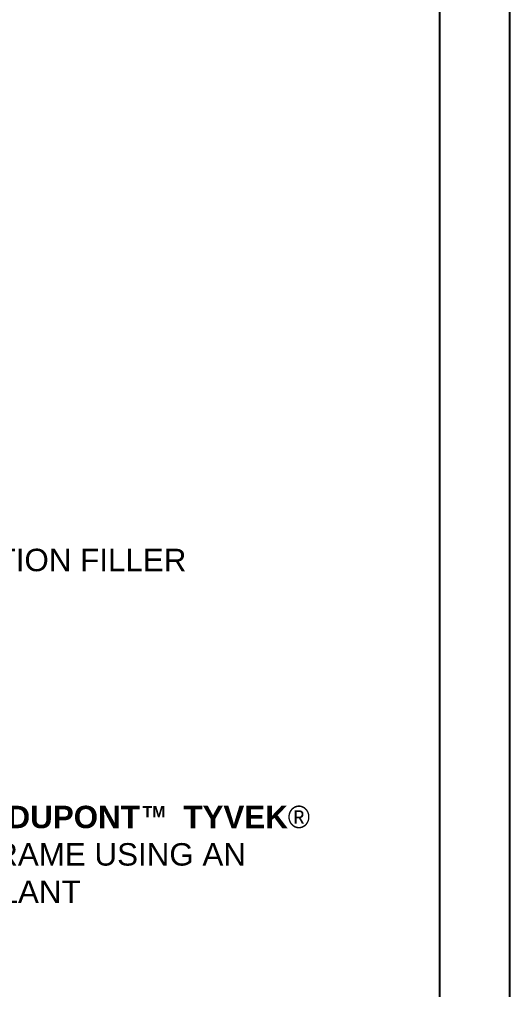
# Model space of a CAD drawing. Extents: x -129 to 26, y 0 to 100.
# Drawn here: x 20.26 to 25.5, y 12.25 to 22.62 of the extents above; entities that cross this region are included whole.
import ezdxf

# ---------------------------------------------------------------- set-up
doc = ezdxf.new("R2010")
doc.units = 0
doc.header["$LTSCALE"] = 1.5
doc.header["$MEASUREMENT"] = 0
doc.layers.get('DEFPOINTS').update_dxf_attribs({"linetype": 'CONTINUOUS'})
doc.layers.add('8X11-TTB$0$B', color=7, linetype='CONTINUOUS')
doc.layers.add('TEXT', color=7, linetype='CONTINUOUS')
doc.styles.add('DETAILS', font='sanss___.ttf', dxfattribs={"height": 1})

msp = doc.modelspace()

# ---------------------------------------------------------------- linework, layer by layer
at = {"layer": '8X11-TTB$0$B', "color": 7}
msp.add_line((24.75, 32.25000000000001), (24.75, 0.7499999999999964), dxfattribs=at)
at = {"layer": 'DEFPOINTS'}
msp.add_line((25.5, 33), (25.5, -3.552713678800501e-15), dxfattribs=at)

# ---------------------------------------------------------------- texts
at = {"layer": 'TEXT', "style": 'DETAILS'}
for s, insert, char_height, width, attachment_point in [('RIGID INSULATION FILLER', (17.77677211580001, 16.71750687392409, 1.191998730984586e-08), 0.24, 8.65985794177027, 7), ('SEAL{\\fSansSerif|b1|i0|c2|p2; }BETWEEN{\\fSansSerif|b1|i0|c2|p2; DUPONT     TYVEK\\fSymbol|b0|i0|c2|p18;â\\fArial|b0|i0|c0|p32;\\H0.8125x; \\fSansSerif|b1|i0|c2|p2;\\H1.231x;\\P}AND WINDOW FRAME USING AN APPROVED SEALANT', (17.42801278826676, 14.21231321975064, 8.960824904081133e-09), 0.239999999976, 6.834216719783536, 1)]:
    msp.add_mtext(s, dxfattribs=dict(at, insert=insert, char_height=char_height, width=width, attachment_point=attachment_point))
at = {"layer": 'TEXT', "insert": (21.57480596939665, 14.14820028498632, 8.960824904081133e-09), "char_height": 0.119999999988, "attachment_point": 4, "style": 'DETAILS'}
msp.add_mtext('{\\fSansSerif|b1|i0|c2|p2;TM}', dxfattribs=at)

doc.saveas('drawing.dxf')
